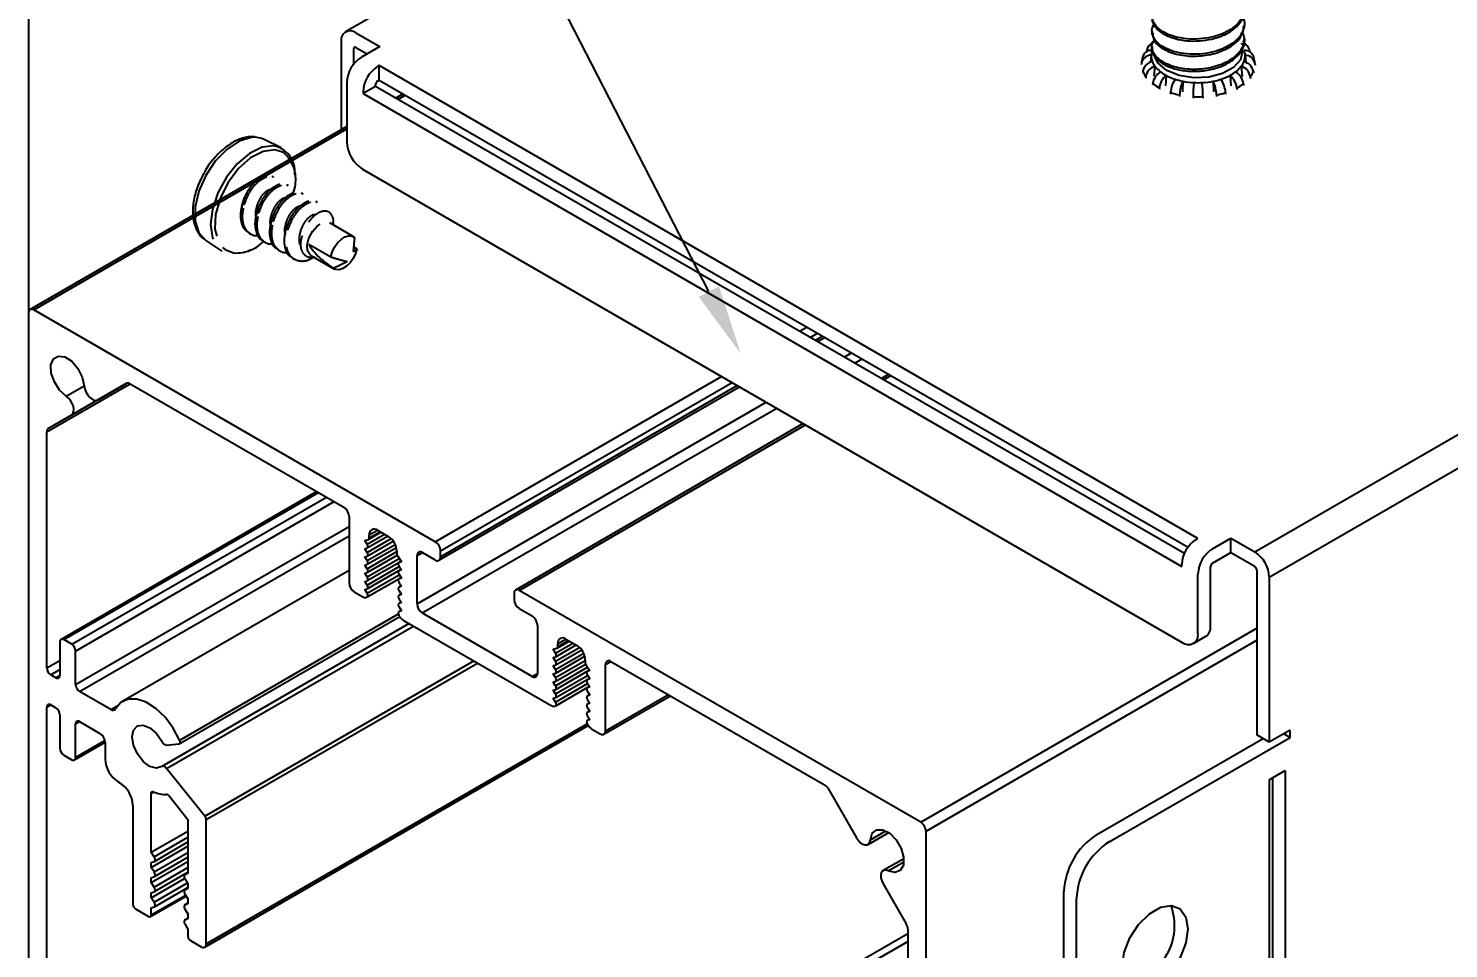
# Model space of a CAD drawing. Extents: x 0 to 6.25, y -6.86 to 0.
# Drawn here: x 0 to 3.834, y -3.937 to -1.454 of the extents above; entities that cross this region are included whole.
import ezdxf
from ezdxf import colors
from ezdxf.entities.mleader import LeaderData, LeaderLine
from ezdxf.math import Vec2, Vec3

# ---------------------------------------------------------------- set-up
doc = ezdxf.new("R2010")
doc.units = 0
doc.header["$LTSCALE"] = 0.5
doc.header["$MEASUREMENT"] = 0
doc.linetypes.add('HIDDEN2', pattern=[0.1875, 0.125, -0.0625])
for name, color, linetype in [('FAB DWG', 221, 'CONTINUOUS'), ('Hardware', 242, 'CONTINUOUS'), ('Housing', 150, 'CONTINUOUS'), ('Mounting', 4, 'CONTINUOUS')]:
    doc.layers.add(name, color=color, linetype=linetype)
doc.layers.add('Text-Unprinted', color=131, linetype='CONTINUOUS', plot=False)
doc.styles.add('LSAD_Standard', font='arial.ttf')

msp = doc.modelspace()

# ---------------------------------------------------------------- linework, layer by layer
at = {"layer": 'Hardware', "transparency": 16777216}
for p, q in [((0.6827, -1.776), (0.6361, -1.7529)), ((0.6886, -1.7885), (0.6653, -1.781))]:
    msp.add_line(p, q, dxfattribs=at)
at = {"layer": 'Hardware', "linetype": 'HIDDEN2', "transparency": 16777216}
for p, q in [((0.6628, -1.8555), (0.6579, -1.8527)), ((0.7021, -1.8782), (0.6972, -1.8754)), ((0.7413, -1.9009), (0.7365, -1.8981)), ((0.5782, -1.9259), (0.583, -1.9287)), ((0.6175, -1.9486), (0.6223, -1.9514)), ((0.7806, -1.9236), (0.7757, -1.9208)), ((0.6567, -1.9712), (0.6616, -1.9741)), ((0.8766, -2.0152), (0.8133, -1.9786)), ((0.8238, -1.9847), (0.8238, -1.9791)), ((0.4786, -2.0258), (0.5218, -2.0546)), ((0.5955, -2.0061), (0.6004, -2.0089)), ((0.6348, -2.0288), (0.6397, -2.0316)), ((0.696, -1.9939), (0.7009, -1.9967)), ((0.8801, -2.0179), (0.8766, -2.0556)), ((0.6741, -2.0515), (0.679, -2.0543)), ((0.757, -2.0358), (0.8164, -2.0701)), ((0.7626, -2.0664), (0.826, -2.1029)), ((0.8778, -2.0432), (0.8862, -2.048)), ((0.7134, -2.0741), (0.7183, -2.077)), ((0.8224, -2.1002), (0.8606, -2.0825))]:
    msp.add_line(p, q, dxfattribs=at)
at = {"layer": 'Hardware', "transparency": 16777216, "flags": 128}
for points in [[(0.6129, -1.7472), (0.601, -1.7477), (0.5686, -1.7579), (0.5355, -1.7799), (0.5045, -1.8117), (0.4785, -1.8507), (0.4598, -1.8932), (0.45, -1.9355), (0.45, -1.9547)], [(0.6622, -1.7703), (0.6306, -1.7742), (0.5967, -1.7908), (0.5637, -1.8187), (0.5343, -1.8552), (0.5112, -1.8973), (0.5019, -1.9248)], [(0.6653, -1.781), (0.6337, -1.7853), (0.5999, -1.8027), (0.5672, -1.8317), (0.5388, -1.8694), (0.5175, -1.9121), (0.5163, -1.9165)]]:
    msp.add_lwpolyline(points, dxfattribs=at)
at = {"layer": 'Hardware', "linetype": 'HIDDEN2', "transparency": 16777216, "flags": 128}
for points in [[(0.6361, -1.7529), (0.6298, -1.7503), (0.6129, -1.7472)], [(0.5163, -1.9165), (0.5054, -1.9556), (0.5036, -1.9956), (0.5124, -2.0283), (0.5243, -2.045)], [(0.45, -1.9547), (0.45, -1.9739), (0.4598, -2.0049), (0.4785, -2.0258), (0.4786, -2.0258)], [(0.5019, -1.9248), (0.4965, -1.9411), (0.4914, -1.9827), (0.4965, -2.0186), (0.5112, -2.0454), (0.5343, -2.0608), (0.5637, -2.0634), (0.5967, -2.053), (0.6028, -2.0499)], [(0.7626, -2.0664), (0.7602, -2.0647), (0.7535, -2.0538), (0.7524, -2.0378), (0.7571, -2.0193), (0.7668, -2.0013), (0.7799, -1.9868), (0.7944, -1.9781), (0.8078, -1.9766), (0.8133, -1.9786)], [(0.8164, -2.0701), (0.82, -2.057), (0.8262, -2.044), (0.8344, -2.0323), (0.844, -2.0228), (0.8541, -2.0162), (0.8641, -2.013), (0.873, -2.0136), (0.8801, -2.0179)], [(0.5243, -2.045), (0.5308, -2.0505), (0.5551, -2.0597)], [(0.8862, -2.048), (0.8826, -2.0611), (0.8764, -2.0741), (0.8682, -2.0858), (0.8586, -2.0953), (0.8484, -2.1019), (0.8385, -2.1051), (0.8296, -2.1045), (0.8224, -2.1002)]]:
    msp.add_lwpolyline(points, dxfattribs=at)
at = {"layer": 'Hardware', "transparency": 16777216}
for centre, radius, start, end in [((0.6476, -1.8407), 0.0719, 30.1141, 78.3142), ((0.6253, -1.8614), 0.0965, 34.116, 49.075)]:
    msp.add_arc(centre, radius, start, end, dxfattribs=at)
at = {"layer": 'Hardware', "linetype": 'HIDDEN2', "transparency": 16777216}
for centre, radius, start, end in [((0.6253, -1.8614), 0.0965, 337.1903, 34.116), ((0.6476, -1.8407), 0.0719, 353.8267, 30.1141), ((0.644, -1.9416), 0.0684, 145.496, 185.4038), ((0.559, -1.9516), 0.1081, 267.895, 314.3829)]:
    msp.add_arc(centre, radius, start, end, dxfattribs=at)
msp.add_ellipse((0.8714, -2.0707), major_axis=(0.1169, -0.0636), ratio=0.379777, start_param=3.636731, end_param=4.493588, dxfattribs=at)
at = {"layer": 'Hardware', "transparency": 16777216}
for points, knots in [([(0.6115, -1.7461), (0.6054, -1.746), (0.5892, -1.7457), (0.5615, -1.7546), (0.5295, -1.7745), (0.5002, -1.8043), (0.4813, -1.8281), (0.475, -1.8415), (0.4749, -1.8417)], [0, 0, 0, 0, 0.123654, 0.333083, 0.551272, 0.774651, 0.997615, 1, 1, 1, 1]), ([(0.4749, -1.8417), (0.4682, -1.8547), (0.4547, -1.881), (0.4445, -1.9214), (0.4431, -1.9468), (0.444, -1.9583)], [0, 0, 0, 0, 0.1888066, 0.3806446, 0.5615711, 0.5615711, 0.5615711, 0.5615711])]:
    msp.add_open_spline(points, degree=3, knots=knots, dxfattribs=at)
at = {"layer": 'Hardware', "linetype": 'HIDDEN2', "transparency": 16777216}
for points, knots in [([(0.5782, -1.9259), (0.5819, -1.9158), (0.5894, -1.8954), (0.608, -1.87), (0.6287, -1.8539), (0.6466, -1.8478), (0.6542, -1.8522), (0.6572, -1.854)], [0, 0, 0, 0, 0.212662, 0.431013, 0.640571, 0.856993, 1, 1, 1, 1]), ([(0.583, -1.9287), (0.5868, -1.9186), (0.5943, -1.8982), (0.6129, -1.8729), (0.6337, -1.8565), (0.6534, -1.8507), (0.6674, -1.8574), (0.675, -1.8675), (0.6745, -1.8758), (0.6745, -1.8762)], [0, 0, 0, 0, 0.1641256, 0.3326422, 0.4943724, 0.6613994, 0.8284264, 0.9901565, 1, 1, 1, 1]), ([(0.6175, -1.9486), (0.6212, -1.9385), (0.6287, -1.918), (0.6473, -1.8927), (0.668, -1.8766), (0.6859, -1.8704), (0.6935, -1.8749), (0.6965, -1.8767)], [0, 0, 0, 0, 0.212662, 0.431013, 0.640571, 0.856993, 1, 1, 1, 1]), ([(0.6223, -1.9514), (0.6261, -1.9413), (0.6336, -1.9208), (0.6522, -1.8955), (0.673, -1.8791), (0.6927, -1.8734), (0.7067, -1.8801), (0.7143, -1.8902), (0.7138, -1.8984), (0.7138, -1.8989)], [0, 0, 0, 0, 0.1641256, 0.3326422, 0.4943724, 0.6613994, 0.8284264, 0.9901565, 1, 1, 1, 1]), ([(0.6595, -1.8909), (0.6578, -1.8899), (0.6537, -1.8874), (0.6435, -1.8917), (0.6315, -1.9022), (0.6213, -1.9185), (0.6144, -1.9376), (0.6118, -1.9545), (0.614, -1.9628), (0.6147, -1.9655)], [0, 0, 0, 0, 0.1082981, 0.272192, 0.4307015, 0.5961133, 0.757056, 0.9179987, 1, 1, 1, 1]), ([(0.6936, -1.9115), (0.6936, -1.9115), (0.6908, -1.9104), (0.6827, -1.9148), (0.6708, -1.9247), (0.6606, -1.9412), (0.6537, -1.9603), (0.6511, -1.9771), (0.6533, -1.9854), (0.654, -1.9882)], [0, 0, 0, 0, 0.004317, 0.187323, 0.364316, 0.549016, 0.728726, 0.908437, 1, 1, 1, 1]), ([(0.6567, -1.9712), (0.6605, -1.9612), (0.668, -1.9407), (0.6866, -1.9153), (0.7073, -1.8992), (0.7252, -1.8931), (0.7328, -1.8976), (0.7358, -1.8994)], [0, 0, 0, 0, 0.2126619, 0.4310134, 0.6405715, 0.8569927, 1, 1, 1, 1]), ([(0.6616, -1.9741), (0.6654, -1.964), (0.6729, -1.9435), (0.6915, -1.9182), (0.7123, -1.9018), (0.732, -1.8961), (0.746, -1.9028), (0.7535, -1.9129), (0.7531, -1.9211), (0.7531, -1.9216)], [0, 0, 0, 0, 0.1641256, 0.3326422, 0.4943724, 0.6613994, 0.8284264, 0.9901565, 1, 1, 1, 1]), ([(0.5962, -2.0048), (0.5939, -2.0039), (0.585, -2.0006), (0.5763, -1.9837), (0.5713, -1.957), (0.5759, -1.9362), (0.5782, -1.9259)], [0, 0, 0, 0, 0.102823, 0.396328, 0.702148, 1, 1, 1, 1]), ([(0.6213, -2.0128), (0.6188, -2.0132), (0.6082, -2.0148), (0.5935, -2.0059), (0.5809, -1.9872), (0.5763, -1.9596), (0.5808, -1.9389), (0.583, -1.9287)], [0, 0, 0, 0, 0.069582, 0.304546, 0.532058, 0.769118, 1, 1, 1, 1]), ([(0.6355, -2.0275), (0.6332, -2.0266), (0.6243, -2.0232), (0.6156, -2.0064), (0.6106, -1.9796), (0.6152, -1.9588), (0.6175, -1.9486)], [0, 0, 0, 0, 0.102823, 0.396328, 0.702148, 1, 1, 1, 1]), ([(0.6605, -2.0355), (0.6581, -2.0359), (0.6475, -2.0375), (0.6327, -2.0286), (0.6202, -2.0098), (0.6156, -1.9823), (0.6201, -1.9616), (0.6223, -1.9514)], [0, 0, 0, 0, 0.069582, 0.304546, 0.532058, 0.769118, 1, 1, 1, 1]), ([(0.7329, -1.9342), (0.7328, -1.9342), (0.7301, -1.9331), (0.722, -1.9374), (0.7101, -1.9474), (0.6998, -1.9639), (0.693, -1.983), (0.6904, -1.9998), (0.6926, -2.0081), (0.6933, -2.0109)], [0, 0, 0, 0, 0.004317, 0.187323, 0.364316, 0.549016, 0.728726, 0.908437, 1, 1, 1, 1]), ([(0.696, -1.9939), (0.6998, -1.9838), (0.7073, -1.9634), (0.7259, -1.938), (0.7466, -1.9219), (0.7644, -1.9158), (0.772, -1.9203), (0.7751, -1.922)], [0, 0, 0, 0, 0.212662, 0.431013, 0.640571, 0.856993, 1, 1, 1, 1]), ([(0.7009, -1.9967), (0.7046, -1.9867), (0.7122, -1.9662), (0.7307, -1.9409), (0.7516, -1.9245), (0.7712, -1.9188), (0.7854, -1.9254), (0.793, -1.9366), (0.7923, -1.9462), (0.7922, -1.9479)], [0, 0, 0, 0, 0.1600781, 0.3244388, 0.4821805, 0.6450884, 0.8079962, 0.9657379, 1, 1, 1, 1]), ([(0.823, -1.9791), (0.8232, -1.9765), (0.8239, -1.9669), (0.8186, -1.9549), (0.8079, -1.9462), (0.7932, -1.9463), (0.7771, -1.954), (0.7612, -1.9683), (0.7483, -1.9876), (0.7417, -2.0034), (0.7393, -2.012), (0.7389, -2.0134)], [0, 0, 0, 0, 0.053028, 0.1947, 0.336624, 0.469409, 0.600611, 0.732049, 0.854677, 0.975415, 1, 1, 1, 1]), ([(0.444, -1.9583), (0.4441, -1.9591), (0.4452, -1.9724), (0.4512, -1.9944), (0.4639, -2.0161), (0.475, -2.022), (0.4779, -2.0236)], [0.5615711, 0.5615711, 0.5615711, 0.5615711, 0.5746882, 0.7717905, 0.9402367, 1, 1, 1, 1]), ([(0.6748, -2.0502), (0.6725, -2.0493), (0.6635, -2.0459), (0.6549, -2.0291), (0.6499, -2.0023), (0.6545, -1.9815), (0.6567, -1.9712)], [0, 0, 0, 0, 0.102823, 0.396328, 0.702148, 1, 1, 1, 1]), ([(0.6998, -2.0582), (0.6974, -2.0586), (0.6868, -2.0602), (0.672, -2.0513), (0.6595, -2.0325), (0.6549, -2.005), (0.6594, -1.9843), (0.6616, -1.9741)], [0, 0, 0, 0, 0.0695821, 0.3045459, 0.5320584, 0.7691177, 1, 1, 1, 1]), ([(0.7743, -1.9577), (0.7735, -1.9573), (0.7702, -1.9557), (0.7613, -1.9599), (0.7494, -1.9702), (0.7392, -1.9865), (0.732, -2.0059), (0.7302, -2.0252), (0.7316, -2.0384), (0.7347, -2.0428), (0.7348, -2.043)], [0, 0, 0, 0, 0.04467, 0.203838, 0.357777, 0.51842, 0.674722, 0.831024, 0.991666, 1, 1, 1, 1]), ([(0.7141, -2.0729), (0.7118, -2.072), (0.7028, -2.0686), (0.6942, -2.0518), (0.6892, -2.025), (0.6938, -2.0042), (0.696, -1.9939)], [0, 0, 0, 0, 0.102823, 0.396328, 0.702148, 1, 1, 1, 1]), ([(0.7732, -2.0698), (0.7675, -2.0733), (0.7534, -2.0819), (0.7312, -2.0834), (0.7112, -2.0745), (0.6988, -2.055), (0.6941, -2.0277), (0.6987, -2.007), (0.7009, -1.9967)], [0, 0, 0, 0, 0.120483, 0.297811, 0.475139, 0.646843, 0.825752, 1, 1, 1, 1]), ([(0.7389, -2.0134), (0.7374, -2.0181), (0.7341, -2.0285), (0.7341, -2.0439), (0.7386, -2.0578), (0.7478, -2.0674), (0.7586, -2.0719), (0.7664, -2.0707), (0.7693, -2.0702)], [0, 0, 0, 0, 0.1492922, 0.3291179, 0.5115611, 0.6985121, 0.8896076, 1, 1, 1, 1]), ([(0.8164, -2.0701), (0.8178, -2.0705), (0.83, -2.0742), (0.8458, -2.0792), (0.858, -2.0819), (0.8606, -2.0825)], [0, 0, 0, 0, 0.092881, 0.810767, 1, 1, 1, 1]), ([(0.8862, -2.048), (0.8859, -2.0485), (0.8847, -2.0504), (0.8825, -2.0531), (0.8799, -2.0554), (0.877, -2.0556), (0.8766, -2.0556)], [0, 0, 0, 0, 0.164053, 0.59805, 0.957145, 1, 1, 1, 1])]:
    msp.add_open_spline(points, degree=3, knots=knots, dxfattribs=at)
at = {"layer": 'Housing', "transparency": 16777216}
for p, q in [((1.0114, -1.6303), (0.9917, -1.6416)), ((0.9976, -1.645), (1.0173, -1.6337)), ((0.8595, -1.7181), (0.0043, -2.2125)), ((0.0141, -2.2133), (0.8595, -1.7248)), ((2.0819, -2.271), (2.1017, -2.2596)), ((2.1102, -2.2874), (2.1299, -2.276)), ((2.1244, -2.2955), (2.1441, -2.2841)), ((2.1302, -2.2989), (2.1499, -2.2875)), ((2.2026, -2.3407), (2.2223, -2.3293)), ((2.2309, -2.357), (2.2506, -2.3456)), ((1.098, -2.839), (1.8714, -2.3926)), ((1.1126, -2.8632), (1.8996, -2.4089)), ((2.3225, -2.3871), (2.3028, -2.3985)), ((2.3087, -2.4019), (2.3284, -2.3905)), ((1.1083, -2.889), (1.9196, -2.4205)), ((1.1126, -2.8795), (1.9138, -2.4171)), ((1.0494, -3.0063), (1.992, -2.4623)), ((1.0631, -3.0311), (2.0203, -2.4786)), ((2.092, -2.52), (1.3153, -2.9693)), ((1.3252, -2.9701), (2.0979, -2.5234)), ((2.4094, -3.5955), (3.3163, -3.0721)), ((2.4236, -3.62), (3.3163, -3.1048))]:
    msp.add_line(p, q, dxfattribs=at)
at = {"layer": 'Housing', "linetype": 'Continuous', "lineweight": 25, "transparency": 16777216}
for p, q in [((0, -2.2215), (0, -5.455)), ((1.0984, -2.8392), (0.0141, -2.2133)), ((0.0495, -2.5425), (0.2745, -2.4126)), ((0.0536, -2.5333), (0.2651, -2.4113)), ((0.1161, -2.4973), (0.265, -2.4113)), ((0.1879, -2.4558), (0.2649, -2.4114)), ((0.1879, -2.4558), (0.2645, -2.4116)), ((0.2745, -2.4126), (0.8514, -2.7456)), ((0.1022, -2.4461), (0.1505, -2.4182)), ((0.0536, -2.5333), (0.1161, -2.4973)), ((0.0495, -3.1794), (0.0495, -2.5425)), ((0.7788, -2.7037), (0.088, -3.1025)), ((0.0955, -3.1032), (0.7832, -2.7062)), ((0.1167, -3.1155), (0.8044, -2.7185)), ((0.1273, -3.1339), (0.8256, -2.7307)), ((0.1273, -3.2243), (0.8655, -2.7982)), ((0.8655, -2.7701), (0.8655, -2.9498)), ((0.1379, -3.2427), (0.8655, -2.8226)), ((0.908, -2.8356), (0.918, -2.8327)), ((0.9145, -2.8457), (0.908, -2.8356)), ((0.9145, -2.8457), (0.9611, -2.8188)), ((0.9145, -2.8678), (0.9792, -2.8304)), ((0.9149, -2.8556), (0.9698, -2.8239)), ((0.9149, -2.8776), (0.9851, -2.8371)), ((0.9186, -2.8324), (0.9516, -2.8134)), ((0.9203, -2.8206), (0.9422, -2.8079)), ((0.9203, -2.8288), (0.9493, -2.812)), ((0.9203, -2.8288), (0.9203, -2.8206)), ((0.9422, -2.8079), (0.9727, -2.8255)), ((0.908, -2.8577), (0.9143, -2.8558)), ((0.9145, -2.8678), (0.908, -2.8577)), ((0.9145, -2.8898), (0.9904, -2.846)), ((0.9145, -2.9119), (0.9946, -2.8656)), ((0.9149, -2.8997), (0.9934, -2.8543)), ((0.9149, -2.9217), (0.9954, -2.8752)), ((0.9946, -2.8635), (0.9946, -2.8717)), ((1.0494, -2.8762), (1.0635, -2.8681)), ((1.0635, -2.8681), (1.0984, -2.8882)), ((1.1126, -2.8801), (1.1126, -2.8637)), ((0.908, -2.8797), (0.9143, -2.8779)), ((0.9145, -2.8898), (0.908, -2.8797)), ((0.908, -2.9018), (0.9143, -2.8999)), ((0.9145, -2.9119), (0.908, -2.9018)), ((0.9145, -2.9339), (1.0009, -2.884)), ((0.9145, -2.956), (1.0009, -2.9061)), ((0.9149, -2.9437), (1.0059, -2.8912)), ((0.9149, -2.9658), (1.0059, -2.9133)), ((0.9969, -2.8782), (1.007, -2.8928)), ((1.0063, -2.8919), (1.0001, -2.8955)), ((1.0063, -2.9139), (1.0001, -2.9175)), ((1.0004, -2.8953), (1.0064, -2.8919)), ((1.007, -2.8928), (1.0004, -2.8953)), ((1.0004, -2.9174), (1.0064, -2.9139)), ((1.0007, -2.9057), (1.007, -2.9148)), ((1.0494, -3.0069), (1.0494, -2.8762)), ((0.8655, -2.9168), (0.2548, -3.2694)), ((0.908, -2.9238), (0.9143, -2.922)), ((0.9145, -2.9339), (0.908, -2.9238)), ((0.908, -2.9459), (0.9143, -2.944)), ((0.9145, -2.956), (0.908, -2.9459)), ((0.9145, -2.978), (1.0009, -2.9281)), ((0.9149, -2.9878), (1.0059, -2.9353)), ((1.0063, -2.936), (1.0001, -2.9396)), ((1.007, -2.9148), (1.0004, -2.9174)), ((1.0004, -2.9394), (1.0064, -2.936)), ((1.007, -2.9369), (1.0004, -2.9394)), ((1.0007, -2.9277), (1.007, -2.9369)), ((1.0007, -2.9498), (1.007, -2.9589)), ((0.8797, -2.9743), (0.9028, -2.9876)), ((0.908, -2.9679), (0.9143, -2.9661)), ((0.9145, -2.978), (0.908, -2.9679)), ((0.9119, -2.989), (0.9145, -2.988)), ((1.0063, -2.958), (1.0001, -2.9616)), ((1.0063, -2.9801), (1.0001, -2.9837)), ((1.0004, -2.9615), (1.0064, -2.958)), ((1.007, -2.9589), (1.0004, -2.9615)), ((1.0004, -2.9835), (1.0064, -2.9801)), ((1.007, -2.981), (1.0004, -2.9835)), ((1.0007, -2.9718), (1.007, -2.981)), ((1.311, -2.9783), (1.311, -2.9946)), ((2.4095, -3.5961), (1.3252, -2.9701)), ((1.0063, -3.0021), (1.0001, -3.0057)), ((1.0063, -3.0242), (1.0001, -3.0278)), ((1.0004, -3.0056), (1.0064, -3.0021)), ((1.007, -3.003), (1.0004, -3.0056)), ((1.0004, -3.0276), (1.0064, -3.0242)), ((1.007, -3.025), (1.0004, -3.0276)), ((1.0007, -2.9939), (1.007, -3.003)), ((1.0007, -3.0159), (1.007, -3.025)), ((1.3252, -3.0191), (1.3601, -3.0393)), ((1.0282, -3.06), (0.3603, -3.4455)), ((0.3731, -3.451), (1.0393, -3.0664)), ((0.4073, -3.3843), (1.0024, -3.0407)), ((0.4085, -3.3742), (0.9987, -3.0335)), ((1.0004, -3.0376), (1.003, -3.0416)), ((1.0121, -3.0507), (1.4115, -3.2813)), ((1.3601, -3.2026), (1.0635, -3.0314)), ((1.3742, -3.0638), (1.3742, -3.1944)), ((0.1167, -3.1155), (0.0955, -3.1032)), ((1.429, -3.1142), (1.4509, -3.1016)), ((1.429, -3.1224), (1.458, -3.1057)), ((1.4509, -3.1016), (1.4814, -3.1192)), ((0.0849, -3.1094), (0.0849, -3.1999)), ((0.1273, -3.2243), (0.1273, -3.1339)), ((1.4166, -3.1293), (1.4267, -3.1263)), ((1.4232, -3.1394), (1.4166, -3.1293)), ((1.4232, -3.1394), (1.4698, -3.1125)), ((1.4232, -3.1614), (1.4879, -3.1241)), ((1.4232, -3.1835), (1.4991, -3.1397)), ((1.4235, -3.1492), (1.4785, -3.1175)), ((1.4235, -3.1713), (1.4938, -3.1307)), ((1.4273, -3.1261), (1.4603, -3.107)), ((1.429, -3.1224), (1.429, -3.1142)), ((0.0495, -3.1794), (0.0849, -3.159)), ((0.4766, -3.5797), (1.2025, -3.1606)), ((0.4801, -3.5888), (1.2122, -3.1662)), ((1.4166, -3.1513), (1.423, -3.1495)), ((1.4232, -3.1614), (1.4166, -3.1513)), ((1.4166, -3.1734), (1.423, -3.1715)), ((1.4232, -3.1835), (1.4166, -3.1734)), ((1.4232, -3.2055), (1.5033, -3.1593)), ((1.4232, -3.2276), (1.5096, -3.1777)), ((1.4235, -3.1933), (1.5021, -3.148)), ((1.4235, -3.2154), (1.504, -3.1689)), ((1.5033, -3.1572), (1.5033, -3.1653)), ((1.5056, -3.1719), (1.5156, -3.1864)), ((1.5581, -3.1699), (1.5722, -3.1617)), ((1.5581, -3.3495), (1.5581, -3.1699)), ((1.5722, -3.1617), (2.1491, -3.4948)), ((0.0601, -3.1978), (0.0849, -3.1835)), ((0.0742, -3.206), (0.0601, -3.1978)), ((0.0742, -3.206), (0.0849, -3.1999)), ((1.3601, -3.2026), (1.3742, -3.1944)), ((1.4166, -3.1954), (1.423, -3.1936)), ((1.4232, -3.2055), (1.4166, -3.1954)), ((1.4166, -3.2175), (1.423, -3.2156)), ((1.4232, -3.2276), (1.4166, -3.2175)), ((1.4232, -3.2496), (1.5096, -3.1997)), ((1.4235, -3.2374), (1.5146, -3.1849)), ((1.4235, -3.2594), (1.5146, -3.2069)), ((1.515, -3.1855), (1.5087, -3.1892)), ((1.515, -3.2076), (1.5087, -3.2112)), ((1.5091, -3.189), (1.515, -3.1856)), ((1.5156, -3.1864), (1.5091, -3.189)), ((1.5091, -3.211), (1.515, -3.2076)), ((1.5156, -3.2085), (1.5091, -3.211)), ((1.5093, -3.1993), (1.5156, -3.2085)), ((0.2227, -3.2917), (0.1379, -3.2427)), ((1.4166, -3.2395), (1.423, -3.2377)), ((1.4232, -3.2496), (1.4166, -3.2395)), ((1.4232, -3.2717), (1.5096, -3.2218)), ((1.4235, -3.2815), (1.5146, -3.229)), ((1.515, -3.2296), (1.5087, -3.2332)), ((1.515, -3.2517), (1.5087, -3.2553)), ((1.5091, -3.2331), (1.515, -3.2296)), ((1.5156, -3.2305), (1.5091, -3.2331)), ((1.5091, -3.2551), (1.515, -3.2517)), ((1.5156, -3.2526), (1.5091, -3.2551)), ((1.5093, -3.2214), (1.5156, -3.2305)), ((1.5093, -3.2434), (1.5156, -3.2526)), ((1.5539, -3.3587), (1.7337, -3.2549)), ((1.5581, -3.3495), (1.7278, -3.2516)), ((0.0495, -3.2856), (0.0601, -3.2795)), ((0.0495, -5.357), (0.0495, -3.2856)), ((0.0601, -3.2795), (0.0742, -3.2876)), ((0.2227, -3.2917), (0.2414, -3.2808)), ((1.4166, -3.2615), (1.423, -3.2597)), ((1.4232, -3.2717), (1.4166, -3.2615)), ((1.4206, -3.2827), (1.4232, -3.2817)), ((1.515, -3.2737), (1.5087, -3.2773)), ((1.515, -3.2958), (1.5087, -3.2994)), ((1.5091, -3.2772), (1.515, -3.2737)), ((1.5156, -3.2746), (1.5091, -3.2772)), ((1.5091, -3.2992), (1.515, -3.2958)), ((1.5156, -3.2967), (1.5091, -3.2992)), ((1.5093, -3.2655), (1.5156, -3.2746)), ((1.5093, -3.2875), (1.5156, -3.2967)), ((0.0849, -3.306), (0.0849, -3.3965)), ((0.1273, -3.3305), (0.1379, -3.3244)), ((0.1273, -3.421), (0.1273, -3.3305)), ((0.1379, -3.3244), (0.193, -3.3562)), ((0.4759, -3.9328), (1.5115, -3.335)), ((0.4801, -3.9237), (1.5084, -3.33)), ((1.515, -3.3178), (1.5087, -3.3214)), ((1.5091, -3.3213), (1.515, -3.3178)), ((1.5156, -3.3187), (1.5091, -3.3213)), ((1.5091, -3.3313), (1.5117, -3.3353)), ((1.5093, -3.3096), (1.5156, -3.3187)), ((1.5208, -3.3444), (1.5439, -3.3577)), ((0.1242, -3.4279), (0.2071, -3.38)), ((0.1273, -3.421), (0.2065, -3.3753)), ((0.2071, -3.3807), (0.2071, -3.4256)), ((0.3731, -3.3877), (0.4059, -3.3847)), ((0.0955, -3.4149), (0.1167, -3.4271)), ((0.2425, -3.4868), (0.2467, -3.4893)), ((0.4766, -3.5797), (0.3731, -3.451)), ((0.3316, -3.5181), (0.3387, -3.514)), ((0.3316, -3.6771), (0.3316, -3.5181)), ((0.3796, -3.5251), (0.4306, -3.5885)), ((2.1591, -3.5053), (2.2357, -3.638)), ((0.2821, -3.5505), (0.2821, -3.8175)), ((0.4306, -3.5885), (0.4306, -3.7342)), ((0.4801, -3.9237), (0.4801, -3.5888)), ((0.3316, -3.6771), (0.4306, -3.6199)), ((0.3395, -3.6892), (0.4306, -3.6366)), ((2.2667, -3.6559), (2.3226, -3.6237)), ((2.2731, -3.6435), (2.3151, -3.6193)), ((2.4236, -6.8541), (2.4236, -3.6206)), ((0.3316, -3.7179), (0.4306, -3.6608)), ((0.3395, -3.6892), (0.3316, -3.6771)), ((0.3395, -3.7301), (0.4306, -3.6775)), ((0.3399, -3.7015), (0.4306, -3.6492)), ((0.3316, -3.7587), (0.4306, -3.7016)), ((0.3316, -3.7048), (0.3395, -3.7018)), ((0.3316, -3.7179), (0.3316, -3.7048)), ((0.3395, -3.7301), (0.3316, -3.7179)), ((0.3395, -3.7709), (0.4306, -3.7183)), ((0.3399, -3.7424), (0.4306, -3.69)), ((2.3633, -3.6943), (2.3075, -3.7265)), ((2.3214, -3.7272), (2.3634, -3.703)), ((0.3316, -3.7457), (0.3395, -3.7426)), ((0.3316, -3.7587), (0.3316, -3.7457)), ((0.3316, -3.7996), (0.4215, -3.7476)), ((0.3399, -3.7832), (0.4306, -3.7308)), ((0.4306, -3.7327), (0.4223, -3.7375)), ((0.4227, -3.7373), (0.4306, -3.7328)), ((0.4306, -3.7342), (0.4227, -3.7373)), ((0.4227, -3.7498), (0.4306, -3.762)), ((0.3295, -3.8507), (0.4257, -3.7952)), ((0.3395, -3.7709), (0.3316, -3.7587)), ((0.3316, -3.7865), (0.3395, -3.7834)), ((0.3316, -3.7996), (0.3316, -3.7865)), ((0.3316, -3.8461), (0.4241, -3.7927)), ((0.3395, -3.8117), (0.4292, -3.7599)), ((0.3399, -3.824), (0.4306, -3.7717)), ((0.4306, -3.7735), (0.4223, -3.7784)), ((0.4227, -3.7781), (0.4306, -3.7736)), ((0.4306, -3.7751), (0.4227, -3.7781)), ((0.4227, -3.7906), (0.4306, -3.8028)), ((0.4306, -3.762), (0.4306, -3.7751)), ((2.3075, -3.7623), (2.37, -3.8705)), ((0.2892, -3.8298), (0.3245, -3.8502)), ((0.3395, -3.8117), (0.3316, -3.7996)), ((0.3316, -3.8273), (0.3395, -3.8242)), ((0.3316, -3.8461), (0.3316, -3.8273)), ((0.4306, -3.8144), (0.4223, -3.8192)), ((0.4227, -3.819), (0.4306, -3.8144)), ((0.4306, -3.8159), (0.4227, -3.819)), ((0.4227, -3.8315), (0.4306, -3.8436)), ((0.4306, -3.8028), (0.4306, -3.8159)), ((0.4306, -3.8552), (0.4223, -3.86)), ((0.4227, -3.8598), (0.4306, -3.8552)), ((0.4306, -3.8567), (0.4227, -3.8598)), ((0.4227, -3.8723), (0.4306, -3.8845)), ((0.4306, -3.8436), (0.4306, -3.8567)), ((2.3741, -3.8968), (0.148, -5.1819)), ((0.4306, -3.8845), (0.4306, -3.9032)), ((2.3741, -3.8845), (2.3741, -4.5214)), ((0.1669, -5.1918), (2.3741, -3.9176)), ((0.4377, -3.9155), (0.4659, -3.9318))]:
    msp.add_line(p, q, dxfattribs=at)
at = {"layer": 'Housing', "linetype": 'Continuous', "lineweight": 25, "transparency": 16777216, "flags": 128}
for points in [[(0.1022, -2.4461), (0.0842, -2.4298), (0.0699, -2.4077), (0.0616, -2.3836), (0.0607, -2.3616), (0.0674, -2.3454), (0.0806, -2.3377), (0.0981, -2.34), (0.1167, -2.3517), (0.1334, -2.371), (0.1454, -2.3945), (0.1505, -2.4182)], [(0.1161, -2.4973), (0.1199, -2.4937), (0.122, -2.4882), (0.1225, -2.4812), (0.1212, -2.4734), (0.1182, -2.4654), (0.1137, -2.4577), (0.1083, -2.4511), (0.1022, -2.4461)], [(0.1505, -2.4182), (0.1518, -2.426), (0.1548, -2.434), (0.1592, -2.4417), (0.1647, -2.4483), (0.1708, -2.4533), (0.177, -2.4564), (0.1829, -2.4573), (0.1879, -2.4558)], [(0.9143, -2.8558), (0.9152, -2.8553), (0.9159, -2.8545), (0.9164, -2.8534), (0.9165, -2.8521), (0.9164, -2.8505), (0.916, -2.8489), (0.9154, -2.8473), (0.9145, -2.8457)], [(0.9143, -2.8779), (0.9152, -2.8774), (0.9159, -2.8766), (0.9164, -2.8755), (0.9165, -2.8741), (0.9164, -2.8726), (0.916, -2.871), (0.9154, -2.8693), (0.9145, -2.8678)], [(0.9143, -2.8999), (0.9152, -2.8994), (0.9159, -2.8986), (0.9164, -2.8975), (0.9165, -2.8962), (0.9164, -2.8946), (0.916, -2.893), (0.9154, -2.8914), (0.9145, -2.8898)], [(0.9143, -2.922), (0.9152, -2.9215), (0.9159, -2.9207), (0.9164, -2.9196), (0.9165, -2.9182), (0.9164, -2.9167), (0.916, -2.9151), (0.9154, -2.9134), (0.9145, -2.9119)], [(1.0004, -2.8953), (0.9996, -2.8959), (0.9989, -2.8968), (0.9985, -2.8979), (0.9984, -2.8993), (0.9986, -2.9009), (0.999, -2.9025), (0.9997, -2.9041), (1.0007, -2.9057)], [(0.9143, -2.944), (0.9152, -2.9435), (0.9159, -2.9427), (0.9164, -2.9416), (0.9165, -2.9403), (0.9164, -2.9387), (0.916, -2.9371), (0.9154, -2.9355), (0.9145, -2.9339)], [(1.0004, -2.9174), (0.9996, -2.9179), (0.9989, -2.9188), (0.9985, -2.92), (0.9984, -2.9214), (0.9986, -2.9229), (0.999, -2.9246), (0.9997, -2.9262), (1.0007, -2.9277)], [(1.0004, -2.9394), (0.9996, -2.94), (0.9989, -2.9409), (0.9985, -2.942), (0.9984, -2.9434), (0.9986, -2.945), (0.999, -2.9466), (0.9997, -2.9482), (1.0007, -2.9498)], [(0.9143, -2.9661), (0.9152, -2.9656), (0.9159, -2.9648), (0.9164, -2.9637), (0.9165, -2.9623), (0.9164, -2.9608), (0.916, -2.9592), (0.9154, -2.9575), (0.9145, -2.956)], [(0.9145, -2.988), (0.9154, -2.9875), (0.916, -2.9866), (0.9164, -2.9855), (0.9165, -2.9842), (0.9164, -2.9827), (0.916, -2.9811), (0.9154, -2.9795), (0.9145, -2.978)], [(1.0004, -2.9615), (0.9996, -2.962), (0.9989, -2.9629), (0.9985, -2.9641), (0.9984, -2.9655), (0.9986, -2.967), (0.999, -2.9687), (0.9997, -2.9703), (1.0007, -2.9718)], [(1.0004, -2.9835), (0.9996, -2.9841), (0.9989, -2.985), (0.9985, -2.9861), (0.9984, -2.9875), (0.9986, -2.9891), (0.999, -2.9907), (0.9997, -2.9923), (1.0007, -2.9939)], [(1.0004, -3.0056), (0.9996, -3.0061), (0.9989, -3.007), (0.9985, -3.0082), (0.9984, -3.0096), (0.9986, -3.0111), (0.999, -3.0128), (0.9997, -3.0144), (1.0007, -3.0159)], [(1.0004, -3.0276), (0.9996, -3.0281), (0.9989, -3.029), (0.9985, -3.0301), (0.9984, -3.0314), (0.9985, -3.0329), (0.9989, -3.0345), (0.9996, -3.0361), (1.0004, -3.0376)], [(1.423, -3.1495), (1.4239, -3.149), (1.4246, -3.1482), (1.425, -3.1471), (1.4252, -3.1457), (1.4251, -3.1442), (1.4247, -3.1426), (1.4241, -3.1409), (1.4232, -3.1394)], [(1.423, -3.1715), (1.4239, -3.171), (1.4246, -3.1702), (1.425, -3.1691), (1.4252, -3.1678), (1.4251, -3.1662), (1.4247, -3.1646), (1.4241, -3.163), (1.4232, -3.1614)], [(1.423, -3.1936), (1.4239, -3.1931), (1.4246, -3.1923), (1.425, -3.1912), (1.4252, -3.1898), (1.4251, -3.1883), (1.4247, -3.1867), (1.4241, -3.185), (1.4232, -3.1835)], [(1.423, -3.2156), (1.4239, -3.2151), (1.4246, -3.2143), (1.425, -3.2132), (1.4252, -3.2119), (1.4251, -3.2103), (1.4247, -3.2087), (1.4241, -3.2071), (1.4232, -3.2055)], [(1.5091, -3.189), (1.5082, -3.1895), (1.5076, -3.1904), (1.5072, -3.1916), (1.5071, -3.193), (1.5073, -3.1945), (1.5077, -3.1962), (1.5084, -3.1978), (1.5093, -3.1993)], [(1.5091, -3.211), (1.5082, -3.2116), (1.5076, -3.2125), (1.5072, -3.2136), (1.5071, -3.215), (1.5073, -3.2166), (1.5077, -3.2182), (1.5084, -3.2198), (1.5093, -3.2214)], [(1.423, -3.2377), (1.4239, -3.2372), (1.4246, -3.2364), (1.425, -3.2353), (1.4252, -3.2339), (1.4251, -3.2324), (1.4247, -3.2308), (1.4241, -3.2291), (1.4232, -3.2276)], [(1.423, -3.2597), (1.4239, -3.2592), (1.4246, -3.2584), (1.425, -3.2573), (1.4252, -3.256), (1.4251, -3.2544), (1.4247, -3.2528), (1.4241, -3.2512), (1.4232, -3.2496)], [(1.5091, -3.2331), (1.5082, -3.2336), (1.5076, -3.2345), (1.5072, -3.2357), (1.5071, -3.2371), (1.5073, -3.2386), (1.5077, -3.2403), (1.5084, -3.2419), (1.5093, -3.2434)], [(1.5091, -3.2551), (1.5082, -3.2557), (1.5076, -3.2566), (1.5072, -3.2577), (1.5071, -3.2591), (1.5073, -3.2607), (1.5077, -3.2623), (1.5084, -3.2639), (1.5093, -3.2655)], [(0.4082, -3.3744), (0.3908, -3.3419), (0.3689, -3.3127), (0.3441, -3.289), (0.318, -3.2723), (0.2925, -3.2638), (0.2692, -3.2639), (0.2497, -3.2728), (0.2354, -3.2898)], [(1.4232, -3.2817), (1.424, -3.2811), (1.4247, -3.2803), (1.4251, -3.2792), (1.4252, -3.2778), (1.4251, -3.2763), (1.4247, -3.2748), (1.424, -3.2732), (1.4232, -3.2717)], [(1.5091, -3.2772), (1.5082, -3.2777), (1.5076, -3.2786), (1.5072, -3.2798), (1.5071, -3.2812), (1.5073, -3.2827), (1.5077, -3.2844), (1.5084, -3.286), (1.5093, -3.2875)], [(0.3598, -3.4459), (0.3453, -3.4503), (0.3277, -3.4453), (0.3098, -3.4317), (0.2943, -3.4117), (0.284, -3.3884), (0.2803, -3.3658), (0.284, -3.3473), (0.2943, -3.3361), (0.3098, -3.3338), (0.3277, -3.3409), (0.3453, -3.3563), (0.3598, -3.3774)], [(1.5091, -3.2992), (1.5082, -3.2998), (1.5076, -3.3007), (1.5072, -3.3018), (1.5071, -3.3032), (1.5073, -3.3048), (1.5077, -3.3064), (1.5084, -3.308), (1.5093, -3.3096)], [(1.5091, -3.3213), (1.5082, -3.3218), (1.5076, -3.3226), (1.5072, -3.3238), (1.5071, -3.3251), (1.5072, -3.3266), (1.5076, -3.3282), (1.5082, -3.3297), (1.5091, -3.3313)], [(0.4059, -3.3847), (0.4071, -3.3844), (0.408, -3.3837), (0.4088, -3.3827), (0.4092, -3.3814), (0.4094, -3.3798), (0.4093, -3.3781), (0.4089, -3.3762), (0.4082, -3.3744)], [(0.3731, -3.451), (0.3714, -3.4491), (0.3697, -3.4476), (0.3678, -3.4463), (0.366, -3.4454), (0.3643, -3.4449), (0.3626, -3.4449), (0.3611, -3.4452), (0.3598, -3.4459)], [(0.3316, -3.5181), (0.3317, -3.5167), (0.3321, -3.5155), (0.3326, -3.5145), (0.3334, -3.5138), (0.3343, -3.5133), (0.3354, -3.5131), (0.3366, -3.5132), (0.3378, -3.5136)], [(2.2357, -3.638), (2.2407, -3.6453), (2.2466, -3.6511), (2.2528, -3.6553), (2.2589, -3.6572), (2.2644, -3.6569), (2.2688, -3.6544), (2.2718, -3.6498), (2.2731, -3.6435)], [(2.2731, -3.6435), (2.2782, -3.6257), (2.2902, -3.6161), (2.3069, -3.6161), (2.3256, -3.6259), (2.343, -3.6437), (2.3562, -3.6666), (2.3629, -3.6906), (2.3621, -3.7117), (2.3537, -3.7262), (2.3394, -3.7317), (2.3214, -3.7272)], [(0.3395, -3.7018), (0.3405, -3.7011), (0.3413, -3.7), (0.3418, -3.6986), (0.342, -3.697), (0.3418, -3.6951), (0.3413, -3.6931), (0.3405, -3.6911), (0.3395, -3.6892)], [(0.3395, -3.7426), (0.3405, -3.7419), (0.3413, -3.7409), (0.3418, -3.7395), (0.342, -3.7378), (0.3418, -3.7359), (0.3413, -3.734), (0.3405, -3.732), (0.3395, -3.7301)], [(0.4227, -3.7373), (0.4217, -3.738), (0.4209, -3.739), (0.4204, -3.7404), (0.4202, -3.7421), (0.4204, -3.744), (0.4209, -3.7459), (0.4217, -3.7479), (0.4227, -3.7498)], [(2.3214, -3.7272), (2.3153, -3.7252), (2.3099, -3.7255), (2.3054, -3.7281), (2.3025, -3.7327), (2.3011, -3.7389), (2.3016, -3.7464), (2.3037, -3.7544), (2.3075, -3.7623)], [(0.3395, -3.7834), (0.3405, -3.7827), (0.3413, -3.7817), (0.3418, -3.7803), (0.342, -3.7786), (0.3418, -3.7767), (0.3413, -3.7748), (0.3405, -3.7728), (0.3395, -3.7709)], [(0.4227, -3.7781), (0.4217, -3.7788), (0.4209, -3.7799), (0.4204, -3.7813), (0.4202, -3.7829), (0.4204, -3.7848), (0.4209, -3.7868), (0.4217, -3.7887), (0.4227, -3.7906)], [(0.3395, -3.8242), (0.3405, -3.8236), (0.3413, -3.8225), (0.3418, -3.8211), (0.342, -3.8194), (0.3418, -3.8176), (0.3413, -3.8156), (0.3405, -3.8136), (0.3395, -3.8117)], [(0.4227, -3.819), (0.4217, -3.8196), (0.4209, -3.8207), (0.4204, -3.8221), (0.4202, -3.8238), (0.4204, -3.8256), (0.4209, -3.8276), (0.4217, -3.8296), (0.4227, -3.8315)], [(0.4227, -3.8598), (0.4217, -3.8605), (0.4209, -3.8615), (0.4204, -3.8629), (0.4202, -3.8646), (0.4204, -3.8664), (0.4209, -3.8684), (0.4217, -3.8704), (0.4227, -3.8723)]]:
    msp.add_lwpolyline(points, dxfattribs=at)
at = {"layer": 'Housing', "linetype": 'Continuous', "lineweight": 25, "transparency": 16777216}
for centre, radius, start, end in [((0.0086, -2.2201), 0.00873, 50.7967, 189.214), ((0.2686, -2.4208), 0.0101, 54.3815, 114.3139), ((0.0595, -2.5415), 0.0101, 125.6982, 185.6204), ((0.8348, -2.7715), 0.0307, 2.6055, 57.3945), ((0.9166, -2.8292), 0.00371, 292.5514, 7.6417), ((0.9336, -2.8184), 0.0135, 50.7969, 189.2141), ((0.9471, -2.8657), 0.0476, 2.6055, 57.3945), ((1.0066, -2.8712), 0.012, 182.3555, 215.7763), ((1.058, -2.8749), 0.00873, 50.7969, 189.2141), ((1.0819, -2.8651), 0.0307, 2.6055, 57.3945), ((1.104, -2.8815), 0.00873, 230.7967, 9.2139), ((0.8962, -2.9484), 0.0307, 182.6055, 237.3945), ((0.9089, -2.9788), 0.0107, 235.5961, 286.5608), ((1.3196, -2.9769), 0.00873, 50.7967, 189.214), ((1.0801, -3.0055), 0.0307, 182.6055, 237.3945), ((1.3417, -2.9932), 0.0307, 182.6055, 237.3946), ((1.0268, -3.0269), 0.028, 211.8168, 238.3212), ((1.3435, -3.0652), 0.0307, 2.6055, 57.3945), ((0.0913, -3.1083), 0.00655, 50.7967, 189.214), ((1.4423, -3.1121), 0.0135, 50.7966, 189.214), ((0.1043, -3.1349), 0.0231, 2.6055, 57.3947), ((1.4253, -3.1229), 0.00371, 292.5514, 7.6417), ((1.4557, -3.1593), 0.0476, 2.6055, 57.3945), ((0.0725, -3.1784), 0.0231, 182.6055, 237.3945), ((1.5153, -3.1648), 0.012, 182.3555, 215.7764), ((1.5667, -3.1685), 0.00873, 50.7967, 189.214), ((0.0784, -3.2009), 0.00655, 230.7961, 9.2139), ((1.3656, -3.1958), 0.00873, 230.7967, 9.214), ((0.1503, -3.2233), 0.0231, 182.6055, 237.3945), ((0.056, -3.2845), 0.00655, 50.7964, 189.214), ((0.0618, -3.3071), 0.0231, 2.6055, 57.3945), ((0.2282, -3.2851), 0.0086, 229.9538, 326.962), ((1.4175, -3.2724), 0.0107, 235.5963, 286.5599), ((0.1337, -3.3294), 0.00655, 50.7969, 189.2141), ((1.5355, -3.3205), 0.028, 211.8168, 238.3212), ((0.1764, -3.3821), 0.0307, 2.6055, 57.3945), ((1.5494, -3.3509), 0.00873, 230.7967, 9.214), ((0.1079, -3.3954), 0.0231, 182.6055, 237.3943), ((0.3751, -3.3713), 0.0165, 201.6575, 263.0713), ((0.1208, -3.422), 0.00655, 230.7967, 9.214), ((0.2839, -3.4221), 0.0768, 182.6055, 237.3945), ((0.2053, -3.554), 0.0768, 2.6055, 57.3945), ((0.3715, -3.4407), 0.0804, 245.2098, 270.8907), ((0.3719, -3.5303), 0.00936, 33.898, 84.4976), ((2.1338, -3.5193), 0.0289, 28.8556, 58.0453), ((0.4648, -3.5895), 0.0153, 2.6394, 39.7722), ((2.3929, -3.622), 0.0307, 2.6048, 57.395), ((0.2974, -3.8168), 0.0154, 182.6055, 237.3943), ((0.3273, -3.8468), 0.00437, 230.7967, 9.2141), ((2.3453, -3.8855), 0.0289, 1.9565, 31.1437), ((0.4459, -3.9025), 0.0154, 182.6055, 237.3945), ((0.4715, -3.9251), 0.00873, 230.7967, 9.214)]:
    msp.add_arc(centre, radius, start, end, dxfattribs=at)
at = {"layer": 'Mounting', "transparency": 16777216}
for p, q in [((1.5992, -1.0339), (0.8563, -1.4628)), ((0.8448, -1.7266), (0.8448, -1.4883)), ((0.8842, -1.4655), (0.9484, -1.5026)), ((3.0384, -1.4872), (3.0234, -1.5023)), ((3.0336, -1.4613), (3.0336, -1.4664)), ((3.2933, -1.5028), (3.2783, -1.4877)), ((3.2826, -1.4868), (3.2826, -1.4817)), ((0.8786, -1.5493), (0.8786, -1.5078)), ((0.8842, -1.5046), (0.9146, -1.5221)), ((0.9484, -1.5026), (0.8989, -1.5311)), ((3.0195, -1.512), (3.0191, -1.5159)), ((3.0314, -1.5254), (3.0294, -1.5448)), ((3.0336, -1.5021), (3.0336, -1.5072)), ((3.2848, -1.5258), (3.2869, -1.5453)), ((3.2971, -1.5124), (3.2975, -1.5164)), ((0.947, -1.554), (0.9428, -1.5565)), ((3.1574, -2.8301), (0.947, -1.554)), ((0.947, -1.5931), (0.947, -1.554)), ((3.005, -1.5478), (3.0046, -1.5518)), ((3.0053, -1.5441), (3.0048, -1.5481)), ((3.0088, -1.5692), (3.0084, -1.5733)), ((3.0414, -1.5553), (3.0387, -1.5827)), ((3.2746, -1.5556), (3.2772, -1.583)), ((3.3072, -1.5697), (3.3076, -1.5738)), ((3.3114, -1.5481), (3.311, -1.5441)), ((3.3112, -1.5482), (3.3117, -1.5523)), ((0.8595, -1.5995), (0.8595, -1.7595)), ((0.9371, -1.6101), (0.9033, -1.6296)), ((0.9371, -1.6101), (0.9371, -1.6053)), ((3.1208, -2.8707), (0.9371, -1.6101)), ((0.9428, -1.5955), (0.947, -1.5931)), ((0.947, -1.5931), (3.1307, -2.8537)), ((3.017, -1.5839), (3.0166, -1.588)), ((3.0355, -1.6026), (3.0352, -1.6068)), ((3.0714, -1.5802), (3.0695, -1.6082)), ((3.1165, -1.5959), (3.1156, -1.6243)), ((3.199, -1.5961), (3.1999, -1.6244)), ((3.2442, -1.5805), (3.2462, -1.6085)), ((3.2802, -1.6029), (3.2805, -1.6072)), ((3.2989, -1.5843), (3.2993, -1.5885)), ((0.9033, -1.6248), (0.9033, -1.6296)), ((0.9033, -1.6296), (3.1137, -2.9057)), ((3.0533, -1.614), (3.0531, -1.6183)), ((3.0835, -1.6268), (3.0833, -1.631)), ((3.1078, -1.6331), (3.1077, -1.6374)), ((3.1443, -1.6376), (3.1443, -1.6419)), ((3.171, -1.6376), (3.1711, -1.642)), ((3.2076, -1.6332), (3.2077, -1.6375)), ((3.232, -1.627), (3.2322, -1.6313)), ((3.2622, -1.6144), (3.2625, -1.6186)), ((3.3107, -2.8663), (5.432, -1.6417)), ((3.3501, -2.9346), (5.4714, -1.71)), ((0.9019, -1.833), (3.1151, -3.1106)), ((3.1532, -2.8325), (3.1574, -2.8301)), ((3.197, -2.8578), (3.2465, -2.8293)), ((3.2465, -2.8293), (3.3107, -2.8663)), ((3.2465, -2.8683), (3.2465, -2.8293)), ((3.197, -2.8968), (3.2465, -2.8683)), ((3.2465, -2.8683), (3.3107, -2.9053)), ((3.1137, -2.9057), (3.1137, -2.9008)), ((3.1914, -3.0666), (3.1914, -2.9066)), ((3.1576, -3.0861), (3.1576, -2.9261)), ((3.3163, -2.9151), (3.3163, -3.3604)), ((3.3501, -2.9346), (3.3501, -3.3799)), ((3.1451, -3.1136), (3.1789, -3.0941)), ((2.8841, -3.6294), (3.3332, -3.3701)), ((2.9179, -3.649), (3.4065, -3.3669)), ((3.3501, -3.3799), (3.3163, -3.3604)), ((3.4065, -3.3474), (3.3501, -3.3799)), ((3.4065, -3.3669), (3.3896, -3.3571)), ((3.4065, -3.3669), (3.4065, -3.3474)), ((3.3506, -3.4808), (3.3541, -3.4787)), ((3.3506, -5.073), (3.3506, -3.4808)), ((3.3541, -3.4787), (3.3896, -3.4583)), ((3.3593, -5.029), (3.3593, -3.4758)), ((3.3896, -3.4583), (3.3931, -3.4563)), ((3.3931, -3.4563), (3.3931, -5.0485)), ((2.7957, -5.3952), (2.7957, -3.7825)), ((2.8295, -5.4147), (2.8295, -3.802))]:
    msp.add_line(p, q, dxfattribs=at)
at = {"layer": 'Mounting', "transparency": 16777216, "flags": 128}
for points in [[(3.2773, -1.5123), (3.2776, -1.515), (3.2723, -1.5383), (3.2538, -1.5592), (3.2242, -1.5753), (3.1869, -1.5848), (3.1463, -1.5865), (3.1071, -1.5802), (3.0738, -1.5667), (3.0502, -1.5476), (3.0408, -1.5312)], [(3.13, -3.8837), (3.1247, -3.9217), (3.1093, -3.9613), (3.0858, -3.9976), (3.0569, -4.0264), (3.0263, -4.0441), (2.9974, -4.0487), (2.9739, -4.0395), (2.9585, -4.0176), (2.9532, -3.9858), (2.9585, -3.9478), (2.9739, -3.9082), (2.9974, -3.8719), (3.0263, -3.8431), (3.0569, -3.8254), (3.0858, -3.8208), (3.1093, -3.8301), (3.1247, -3.8519), (3.13, -3.8837)]]:
    msp.add_lwpolyline(points, dxfattribs=at)
at = {"layer": 'Mounting', "transparency": 16777216}
for centre, radius, start, end in [((0.8688, -1.4844), 0.0244, 50.7967, 189.214), ((0.9451, -1.6034), 0.0858, 122.6055, 177.3945), ((0.882, -1.5073), 0.00349, 50.7967, 189.214), ((3.0321, -1.553), 0.0277, 91.4583, 168.9967), ((3.058, -1.5497), 0.053, 160.9625, 177.8663), ((3.0316, -1.5368), 0.0242, 84.7952, 169.677), ((3.0373, -1.5136), 0.0179, 99.6637, 174.848), ((3.0753, -1.527), 0.0439, 160.9625, 177.8663), ((3.0753, -1.5268), 0.0439, 178.2117, 201.8908), ((3.2779, -1.5149), 0.0194, 7.4379, 104.3235), ((3.2407, -1.5267), 0.044, 337.6009, 1.2279), ((3.2846, -1.5373), 0.0243, 10.3604, 94.996), ((3.2411, -1.527), 0.0437, 1.5805, 18.5219), ((3.284, -1.5536), 0.0278, 11.0091, 88.3294), ((3.2584, -1.5497), 0.0528, 1.5805, 18.5219), ((0.989, -1.6287), 0.0858, 122.6055, 177.3945), ((3.0409, -1.5752), 0.0327, 101.1566, 169.4692), ((3.0702, -1.5445), 0.0662, 201.8563, 216.4296), ((3.053, -1.5899), 0.0365, 108.5997, 170.5288), ((3.0854, -1.5227), 0.0548, 201.8563, 216.4296), ((3.0784, -1.6081), 0.0433, 120.1388, 172.6173), ((3.1033, -1.5091), 0.0772, 216.709, 232.9326), ((3.1233, -1.4836), 0.1096, 232.6054, 241.7747), ((3.1924, -1.4828), 0.1106, 297.9636, 307.0801), ((3.2124, -1.5086), 0.078, 306.7545, 322.8759), ((3.2371, -1.6085), 0.0434, 7.3309, 59.5831), ((3.2304, -1.5225), 0.0552, 323.1512, 337.646), ((3.2627, -1.5903), 0.0367, 9.4306, 71.1562), ((3.275, -1.5757), 0.0328, 10.5051, 78.6167), ((3.2455, -1.5443), 0.0667, 323.1512, 337.646), ((0.9494, -1.6058), 0.0123, 122.6055, 177.3945), ((3.116, -1.4973), 0.1325, 232.6054, 241.7747), ((3.1034, -1.619), 0.0503, 129.4116, 174.294), ((3.1409, -1.4503), 0.1473, 241.8578, 252.3968), ((3.1518, -1.6309), 0.0684, 144.0763, 176.5445), ((3.1524, -1.416), 0.1835, 252.2317, 258.7347), ((3.2069, -1.6367), 0.0991, 155.7433, 177.9211), ((3.1574, -1.3908), 0.2092, 258.7412, 267.0801), ((3.498, -1.6408), 0.3537, 173.3315, 179.4859), ((3.1581, -1.3809), 0.2191, 267.0207, 272.7973), ((3.1588, -1.3903), 0.2097, 272.7389, 281.065), ((2.7945, -1.6408), 0.3766, 0.4822, 6.2622), ((3.1636, -1.4152), 0.1843, 281.0707, 287.5538), ((3.107, -1.6368), 0.1006, 2.0393, 23.8745), ((3.1749, -1.4494), 0.1483, 287.3906, 297.8819), ((3.163, -1.6311), 0.0691, 3.4086, 35.5704), ((3.212, -1.6193), 0.0505, 5.653, 50.2803), ((3.1996, -1.4963), 0.1337, 297.9636, 307.0801), ((3.1512, -1.4155), 0.2218, 252.2317, 258.7347), ((3.1581, -1.3731), 0.2649, 267.0207, 272.7973), ((3.1648, -1.4145), 0.2228, 281.0707, 287.5538), ((0.9516, -1.7553), 0.0922, 182.6055, 237.3945), ((3.1994, -2.9047), 0.0858, 122.6055, 177.3945), ((3.2432, -2.93), 0.0858, 122.6055, 177.3945), ((3.2645, -2.9385), 0.0858, 2.6055, 57.3945), ((3.2037, -2.9072), 0.0123, 122.6055, 177.3945), ((3.304, -2.9157), 0.0123, 2.6055, 57.3945), ((3.1628, -3.0703), 0.0288, 304.0564, 7.2558), ((3.1317, -3.0903), 0.0262, 230.7967, 9.214), ((2.9876, -3.7913), 0.1921, 122.6055, 177.3945), ((3.0214, -3.8108), 0.1921, 122.6055, 177.3945), ((2.9384, -3.8752), 0.1563, 279.6426, 20.3627)]:
    msp.add_arc(centre, radius, start, end, dxfattribs=at)
for points, knots in [([(3.0341, -1.4256), (3.0339, -1.4262), (3.0324, -1.4327), (3.0383, -1.4453), (3.0521, -1.4614), (3.0747, -1.4746), (3.1033, -1.4839), (3.1359, -1.4882), (3.1702, -1.4871), (3.2036, -1.4809), (3.2336, -1.4695), (3.2581, -1.4538), (3.2747, -1.4349), (3.2827, -1.418), (3.2818, -1.408), (3.2815, -1.4052)], [0, 0, 0, 0, 0.0097052, 0.0954705, 0.1827959, 0.2704208, 0.3561179, 0.4436587, 0.5310912, 0.616813, 0.7045199, 0.7917109, 0.8775502, 0.965373, 1, 1, 1, 1]), ([(3.2779, -1.3811), (3.279, -1.3832), (3.2838, -1.3921), (3.283, -1.4091), (3.275, -1.4301), (3.2577, -1.4489), (3.2332, -1.4646), (3.2031, -1.4759), (3.1697, -1.4821), (3.1354, -1.483), (3.1028, -1.4787), (3.0743, -1.4693), (3.052, -1.4561), (3.0375, -1.4399), (3.0326, -1.4222), (3.0334, -1.4093), (3.0383, -1.4033), (3.0387, -1.4028)], [0, 0, 0, 0, 0.023481, 0.098022, 0.173313, 0.246897, 0.321682, 0.396868, 0.47036, 0.545347, 0.620385, 0.693866, 0.769013, 0.843862, 0.91741, 0.992674, 1, 1, 1, 1]), ([(3.2792, -1.4245), (3.2798, -1.4257), (3.2839, -1.4336), (3.2829, -1.4496), (3.2752, -1.4706), (3.258, -1.4895), (3.2336, -1.5052), (3.2036, -1.5166), (3.1702, -1.5229), (3.1359, -1.5239), (3.1033, -1.5196), (3.0747, -1.5103), (3.0523, -1.4971), (3.0376, -1.481), (3.0326, -1.4632), (3.0334, -1.4503), (3.0383, -1.4442), (3.0388, -1.4436)], [0, 0, 0, 0, 0.013284, 0.0884872, 0.1644877, 0.2387718, 0.3142256, 0.3901258, 0.4643082, 0.539971, 0.6157275, 0.6898886, 0.7657178, 0.8412879, 0.9155079, 0.9914606, 1, 1, 1, 1]), ([(3.0355, -1.4663), (3.0359, -1.473), (3.0367, -1.4887), (3.0618, -1.5101), (3.1028, -1.5259), (3.1533, -1.5302), (3.2049, -1.5227), (3.248, -1.5035), (3.2774, -1.4766), (3.2804, -1.4559), (3.2818, -1.4459)], [0, 0, 0, 0, 0.0969022, 0.2281814, 0.3574649, 0.4889037, 0.6180744, 0.7495985, 0.8787248, 1, 1, 1, 1]), ([(3.2768, -1.464), (3.2792, -1.469), (3.2865, -1.4844), (3.2764, -1.5116), (3.2485, -1.5392), (3.2048, -1.5584), (3.1533, -1.566), (3.103, -1.5616), (3.0612, -1.5458), (3.0369, -1.5226), (3.0296, -1.5008), (3.0374, -1.4898), (3.0394, -1.4871)], [0, 0, 0, 0, 0.0551272, 0.1695677, 0.2819125, 0.3963435, 0.5087269, 0.6230836, 0.7355652, 0.8497831, 0.9624222, 1, 1, 1, 1]), ([(3.0342, -1.5073), (3.034, -1.5081), (3.0322, -1.5154), (3.0398, -1.5297), (3.0573, -1.5472), (3.0854, -1.5607), (3.1201, -1.5687), (3.1582, -1.57), (3.1965, -1.5646), (3.2311, -1.5526), (3.2591, -1.535), (3.2766, -1.5135), (3.2841, -1.4965), (3.2822, -1.4877), (3.2821, -1.4868)], [0, 0, 0, 0, 0.012208, 0.108754, 0.207347, 0.305156, 0.402239, 0.501064, 0.597702, 0.696085, 0.794219, 0.891029, 0.989882, 1, 1, 1, 1])]:
    msp.add_open_spline(points, degree=3, knots=knots, dxfattribs=at)
at = {"layer": 'Text-Unprinted', "ltscale": 0.5, "transparency": 16777216}
msp.add_lwpolyline([(6.2537, 0), (0, 0), (0, -6.8642), (6.2537, -6.8642)], close=True, dxfattribs=at)

# ---------------------------------------------------------------- leaders
at = {"layer": 'FAB DWG', "ltscale": 0.5, "transparency": 16777216}
ml = msp.add_multileader_mtext('Standard', dxfattribs=at)
ml.set_content('\\A1;\\pxt7;BEND TABS DOWN', color=256, style='LSAD_Standard')
ml.set_leader_properties()
ml.build(insert=Vec2(0, 0))
ml.multileader.update_dxf_attribs({"text_left_attachment_type": 2, "dogleg_length": 0.36, "arrow_head_size": 0.1875})
ctx = ml.context
ctx.base_point, ctx.char_height, ctx.arrow_head_size, ctx.landing_gap_size, ctx.plane_origin = Vec3(1.376, -0.7294), 0.1875, 0.1875, 0.09, Vec3(6.0355, 7.8948)
ctx.left_attachment = 2
notes = []
notes.append((ctx, [(0, (1, 1, 0), (1.0988, -0.7294), (1, 0), 0.2772, [(0, [(1.9229, -2.3307)], 0, [])])]))
ctx.mtext.insert, ctx.mtext.width, ctx.mtext.defined_height, ctx.mtext.flow_direction = Vec3(1.466, -0.4745), 1.731544, 0.5594, 5
for ctx, leaders in notes:
    for number, flags, end, landing, length, lines in leaders:
        leader = LeaderData()
        leader.index, (leader.has_last_leader_line, leader.has_dogleg_vector, leader.attachment_direction) = number, flags
        leader.last_leader_point, leader.dogleg_vector, leader.dogleg_length = Vec3(end), Vec3(landing), length
        for number, points, colour, breaks in lines:
            line = LeaderLine()
            line.index, line.vertices, line.color, line.breaks = number, Vec3.list(points), colors.encode_raw_color(colour), breaks
            leader.lines.append(line)
        ctx.leaders.append(leader)

doc.saveas('drawing.dxf')
